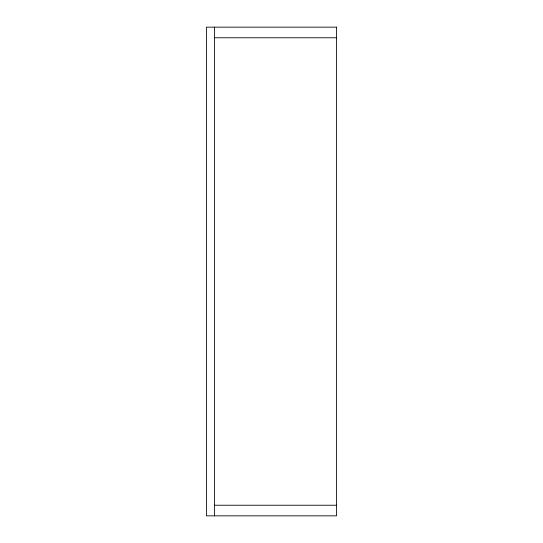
<?xml version="1.0" encoding="UTF-8"?>
<svg xmlns="http://www.w3.org/2000/svg" width="543" height="543" viewBox="0 0 543 543"><rect width="100%" height="100%" fill="white"/><g stroke="black" fill="none" stroke-linecap="round" stroke-linejoin="round"><path stroke-width="0.81" d="M214.397 37.772L336.572 37.772M214.397 505.228L336.572 505.228M214.397 27.15L214.397 515.85M336.572 27.15L206.428 27.15L206.428 515.85L336.572 515.85L336.572 27.15"/></g></svg>
